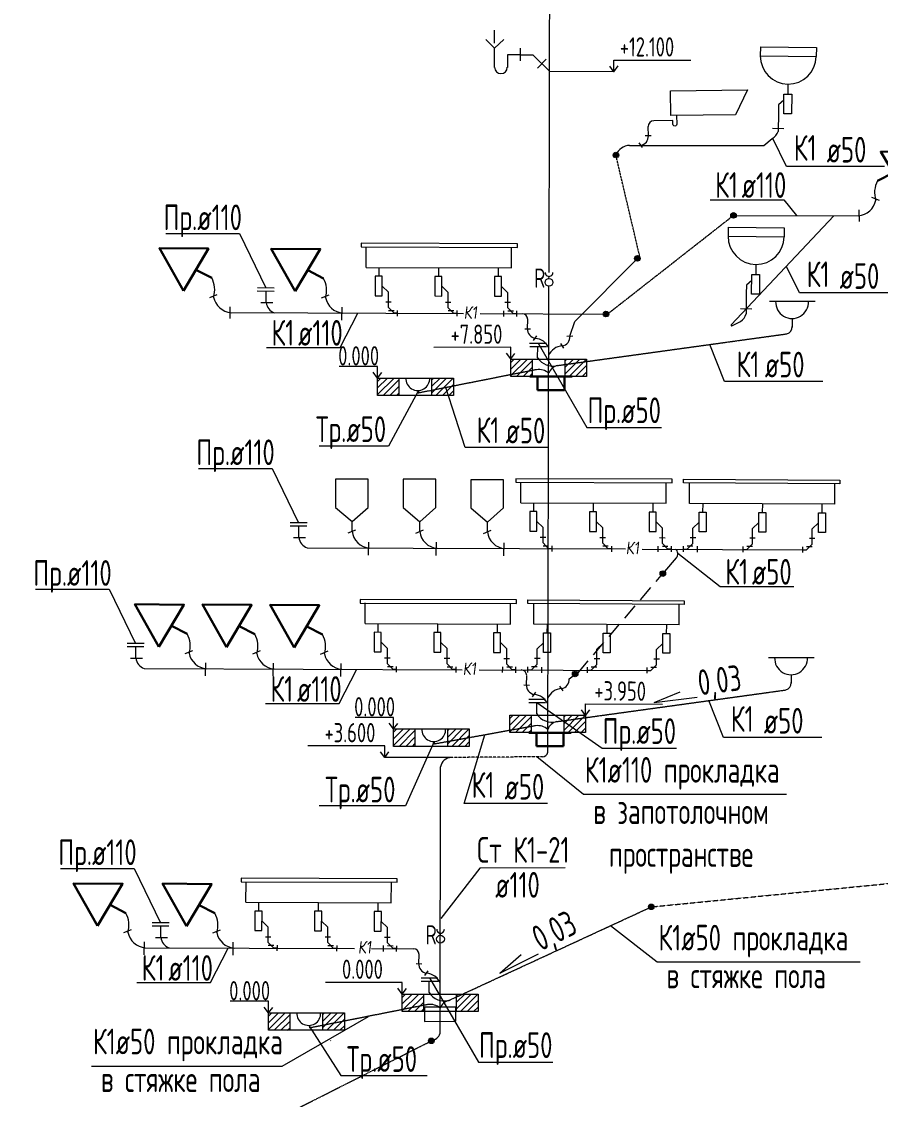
# Model space of a CAD drawing. Header units: millimetres. Extents: x -8689834 to 9419935, y -370377 to 166066.
# Drawn here: x -83510 to -76821, y -322929 to -314535 of the extents above; entities that cross this region are included whole.
import ezdxf

# ---------------------------------------------------------------- set-up
doc = ezdxf.new("R2010")
doc.units = ezdxf.units.MM
doc.header["$MEASUREMENT"] = 0
doc.linetypes.add('01_base$0$DASHED2', pattern=[0.375, 0.25, -0.125])
doc.layers.get('0').update_dxf_attribs({"color": 250, "lineweight": 9})
for name, color, linetype, lineweight in [('__Text VK', 7, 'Continuous', 30), ('_ВК-Text К1', 7, 'Continuous', 30), ('_ВК-К1', 14, 'Continuous', 40), ('_ВК-К3', 30, 'Continuous', 40), ('_ВК-переход на SML', 3, 'Continuous', 30), ('_ВК-противопожарные муфты', 1, 'Continuous', 30), ('_Санпр', 7, 'Continuous', 30), ('_Сантехника', 7, 'Continuous', 30), ('ВК_канализация', 32, 'Continuous', 30)]:
    doc.layers.add(name, color=color, linetype=linetype, lineweight=lineweight)
doc.layers.add('PDF __ВК-К1', color=7, linetype='Continuous', true_color=0xb80000)
for name, color, linetype in [('PDF __К14', 3, 'Continuous'), ('PDF __Сантехника', 7, 'Continuous'), ('PDF _TEKSTBK', 7, 'Continuous')]:
    doc.layers.add(name, color=color, linetype=linetype)
doc.styles.add('ISOCPEUR', font='isocpeur.ttf', dxfattribs={"width": 0.7})
doc.styles.add('RomanS', font='isocpeur.ttf')

# ---------------------------------------------------------------- blocks, each defined once
blk = doc.blocks.new('Протв_муфта')
at = {"layer": '_ВК-противопожарные муфты', "ltscale": 200, "transparency": 33554687}
for p, q in [((-205635, 240869), (-206106, 240869)), ((-206021, 240719), (-206021, 240869)), ((-205721, 240869), (-205721, 240719)), ((-205721, 240719), (-206021, 240719))]:
    blk.add_line(p, q, dxfattribs=at)
blk = doc.blocks.new('Унитаз')
at = {"layer": '_Сантехника', "lineweight": 30}
blk.add_line((-161311, 33424), (-161137, 33336), dxfattribs=at)
blk.add_lwpolyline([(-161446, 33191), (-161714, 33657), (-161176, 33657)], close=True, dxfattribs=at)

msp = doc.modelspace()

# ---------------------------------------------------------------- hatches: boundary and pattern name
at = {"ltscale": 500, "transparency": 33554636}
h = msp.add_hatch(color=7, dxfattribs=at)
h.dxf.hatch_style = 1
h.paths.add_polyline_path([(-78902.5, -315574.9, 1), (-78859.2, -315574.9, 1)])
h = msp.add_hatch(color=7, dxfattribs=at)
h.dxf.hatch_style = 1
h.paths.add_polyline_path([(-77986.9, -316044.8, 1), (-77943.6, -316044.8, 1)])
h = msp.add_hatch(color=7, dxfattribs=at)
h.dxf.hatch_style = 1
h.paths.add_polyline_path([(-78735.1, -316379.9, 1), (-78691.9, -316379.9, 1)])
h = msp.add_hatch(color=7, dxfattribs=at)
h.dxf.hatch_style = 1
h.paths.add_polyline_path([(-78979.8, -316813.3, 1), (-78936.5, -316813.3, 1)])
h = msp.add_hatch(color=7, dxfattribs=at)
h.dxf.hatch_style = 1
h.paths.add_polyline_path([(-78537.2, -318834, 1), (-78494, -318834, 1)])
h = msp.add_hatch(color=7, dxfattribs=at)
h.dxf.hatch_style = 1
h.paths.add_polyline_path([(-79219.7, -319615.4, 1), (-79176.5, -319615.4, 1)])
h = msp.add_hatch(color=7, dxfattribs=at)
h.dxf.hatch_style = 1
h.paths.add_polyline_path([(-78626.7, -321424.6, 1), (-78584.4, -321433.6, 1)])
h = msp.add_hatch(color=7, dxfattribs=at)
h.dxf.hatch_style = 1
h.paths.add_polyline_path([(-80338.9, -322467.9, 1), (-80296.5, -322476.9, 1)])
at = {"layer": '_ВК-К3', "lineweight": 13}
h = msp.add_hatch(dxfattribs=at)
h.set_pattern_fill('ANSI31', scale=11.388071, angle=180)
h.set_pattern_definition([(225, (-133277.32, -337531.866), (25.566948, -25.566948), [])])
h.paths.add_polyline_path([(-79698.5, -317299.5), (-79531.8, -317299.5), (-79531.8, -317163.9), (-79698.5, -317163.9)])
h.paths.add_polyline_path([(-79275.9, -317299.5), (-79108.6, -317299.5), (-79108.6, -317163.9), (-79275.9, -317163.9)])
h = msp.add_hatch(dxfattribs=at)
h.set_pattern_fill('ANSI31', scale=11.388071, angle=180)
h.set_pattern_definition([(225, (-134315.46, -337678.854), (25.566948, -25.566948), [])])
h.paths.add_polyline_path([(-80736.6, -317446.5), (-80569.9, -317446.5), (-80569.9, -317310.9), (-80736.6, -317310.9)])
h.paths.add_polyline_path([(-80314.1, -317446.5), (-80146.7, -317446.5), (-80146.7, -317310.9), (-80314.1, -317310.9)])
h = msp.add_hatch(dxfattribs=at)
h.set_pattern_fill('ANSI31', scale=11.388071, angle=180)
h.set_pattern_definition([(225, (-133285.527, -340304.992), (25.566948, -25.566948), [])])
h.paths.add_polyline_path([(-79706.7, -320072.6), (-79540, -320072.6), (-79540, -319937), (-79706.7, -319937)])
h.paths.add_polyline_path([(-79284.1, -320072.6), (-79116.8, -320072.6), (-79116.8, -319937), (-79284.1, -319937)])
h = msp.add_hatch(dxfattribs=at)
h.set_pattern_fill('ANSI31', scale=11.388071, angle=180)
h.set_pattern_definition([(225, (-134191.247, -340411.752), (25.566948, -25.566948), [])])
h.paths.add_polyline_path([(-80612.4, -320179.4), (-80445.7, -320179.4), (-80445.7, -320043.8), (-80612.4, -320043.8)])
h.paths.add_polyline_path([(-80189.8, -320179.4), (-80022.5, -320179.4), (-80022.5, -320043.8), (-80189.8, -320043.8)])
h = msp.add_hatch(dxfattribs=at)
h.set_pattern_fill('ANSI31', scale=11.388071, angle=180)
h.set_pattern_definition([(225, (-134123.4, -342475.792), (25.566948, -25.566948), [])])
h.paths.add_polyline_path([(-80544.6, -322243.4), (-80377.9, -322243.4), (-80377.9, -322107.8), (-80544.6, -322107.8)])
h.paths.add_polyline_path([(-80122, -322243.4), (-79954.7, -322243.4), (-79954.7, -322107.8), (-80122, -322107.8)])
h = msp.add_hatch(dxfattribs=at)
h.set_pattern_fill('ANSI31', scale=11.388071, angle=180)
h.set_pattern_definition([(225, (-135164.44, -342622.795), (25.566948, -25.566948), [])])
h.paths.add_polyline_path([(-81585.6, -322390.4), (-81418.9, -322390.4), (-81418.9, -322254.9), (-81585.6, -322254.9)])
h.paths.add_polyline_path([(-81163, -322390.4), (-80995.7, -322390.4), (-80995.7, -322254.9), (-81163, -322254.9)])

# ---------------------------------------------------------------- linework, layer by layer
at = {"color": 244, "ltscale": 500, "true_color": 0x991b1e}
for points in [[(-79401.7, -316489.6), (-79394.9, -313860.9)], [(-79411.9, -320225.3), (-79402.2, -316596.3)], [(-79552.9, -317038.4), (-79421.9, -317038.9)], [(-79552.2, -317064.4), (-79421.2, -317064.9)], [(-79490.3, -317153.3), (-79490, -317064.6)], [(-79559.6, -319811.2), (-79428.7, -319811.8)], [(-79558.9, -319837.2), (-79427.9, -319837.8)], [(-79497.1, -319926.2), (-79496.7, -319837.5)], [(-80250.1, -322413.6), (-80247, -320337.5)], [(-80397.8, -321982), (-80266.8, -321982.6)], [(-80397.1, -322008), (-80266.1, -322008.6)], [(-80335.3, -322097), (-80334.9, -322008.3)]]:
    msp.add_lwpolyline(points, dxfattribs=at)
at = {"color": 7, "ltscale": 500}
for points in [[(-78896.8, -314925.6), (-78928.8, -314882.9)], [(-78896.8, -314925.6), (-78896.8, -314835.1), (-78297.8, -314835.3)], [(-78896.8, -314925.6), (-78862, -314880.5)], [(-79698.9, -317162.5), (-79698.9, -317072), (-80297.8, -317072.1)], [(-79698.9, -317162.5), (-79733.7, -317117.4)], [(-79698.9, -317162.5), (-79666.9, -317119.8)], [(-79116.8, -319938.4), (-79116.4, -319847.9), (-78517.4, -319850.7)], [(-79118.1, -319938.4), (-79149.7, -319895.4)], [(-79118.1, -319938.4), (-79082.9, -319893.7)], [(-80680.6, -320265.7), (-80680.6, -320175.2), (-81279.5, -320175.3)], [(-80680.6, -320265.7), (-80715.3, -320220.6)], [(-80680.6, -320265.7), (-80648.5, -320223)], [(-80544.6, -322107.8), (-80544.6, -322017.4), (-81143.5, -322017.5)], [(-80544.6, -322107.8), (-80579.3, -322062.8)], [(-80544.6, -322107.8), (-80512.5, -322065.2)]]:
    msp.add_lwpolyline(points, dxfattribs=at)
at = {"color": 18, "ltscale": 100, "true_color": 0x000000}
for points in [[(-78896.8, -314925.6), (-79396.2, -314925.5)], [(-79487.4, -317038.6), (-79106.8, -317695.7), (-78526.4, -317695.7)], [(-79496.7, -319837.5), (-78988.7, -320193.9), (-78408.4, -320193.9)], [(-80162.8, -320265.7), (-80680.6, -320265.7)], [(-80332.3, -321982.3), (-79951.7, -322639.4), (-79371.4, -322639.4)]]:
    msp.add_lwpolyline(points, dxfattribs=at)
at = {"color": 244, "ltscale": 500, "true_color": 0x991b1e, "elevation": 0}
for points in [[(-78774.1, -315499.5), (-77728.7, -315499.5)], [(-77183.6, -316047.7), (-77983.4, -316896.9)], [(-79200.3, -316870), (-78713.5, -316379.9)], [(-81542.4, -316636.1), (-81673.4, -316634.6)], [(-81541.3, -316610.1), (-81672.3, -316608.6)], [(-81605.6, -316724.1), (-81604.6, -316635.4)], [(-81553.4, -316725.8), (-81645.6, -316725.1)], [(-81286.1, -318439.5), (-81417.1, -318438)], [(-81287.2, -318465.5), (-81418.2, -318464)], [(-81350.4, -318553.5), (-81349.4, -318464.8)], [(-81298.2, -318555.2), (-81390.4, -318554.5)], [(-78411.2, -318711.8), (-78501.5, -318817.5)], [(-82556.8, -319405.4), (-82687.7, -319403.9)], [(-82555.6, -319379.4), (-82686.6, -319377.9)], [(-82620, -319493.4), (-82618.9, -319404.7)], [(-82567.8, -319495.1), (-82659.9, -319494.4)], [(-82362.3, -321580.1), (-82493.3, -321578.6)], [(-82361.2, -321554.1), (-82492.2, -321552.6)], [(-82425.5, -321668.1), (-82424.5, -321579.4)], [(-82373.3, -321669.8), (-82465.5, -321669.1)]]:
    msp.add_lwpolyline(points, dxfattribs=at)
at = {"color": 7, "ltscale": 500, "elevation": 0}
for points in [[(-76788.2, -315664.5), (-77552.3, -315664.5), (-77658.4, -315446.1)], [(-78147.8, -315922.3), (-77574, -315922.3), (-77475.4, -316046.6)], [(-82386.3, -316185.4), (-81812.5, -316185.4), (-81606.8, -316609.3)], [(-76687.7, -316648.3), (-77451.8, -316648.3), (-77551.2, -316443.6)], [(-81602.7, -317073.4), (-81028.9, -317073.4), (-80890.3, -316805.9)], [(-77270.1, -317337.9), (-78034.3, -317337.9), (-78150, -317049.8)], [(-80736.6, -317310.9), (-80736.6, -317220.4), (-81036.1, -317220.5)], [(-80736.6, -317310.9), (-80771.4, -317265.8)], [(-80736.6, -317310.9), (-80704.6, -317268.3)], [(-79405, -317851.5), (-80053.5, -317851.8), (-80204.4, -317385.9)], [(-82131.1, -318014.8), (-81557.3, -318014.8), (-81351.6, -318438.8)], [(-83400.6, -318954.7), (-82826.9, -318954.7), (-82621.1, -319378.7)], [(-81610.6, -319846.6), (-81036.8, -319846.6), (-80898.2, -319579.1)], [(-77278.1, -320111), (-78042.2, -320111), (-78157.9, -319823)], [(-80612.4, -320043.8), (-80612.4, -319953.3), (-80911.9, -319953.4)], [(-80612.4, -320043.8), (-80647.2, -319998.7)], [(-80612.4, -320043.8), (-80580.4, -320001.2)], [(-79412.9, -320624.6), (-80061.4, -320624.9), (-79901.4, -320090.6)], [(-83206.2, -321129.4), (-82632.4, -321129.4), (-82426.7, -321553.4)], [(-82613, -322018.9), (-82039.2, -322018.9), (-81900.6, -321751.4)], [(-81585.6, -322254.9), (-81585.6, -322164.4), (-81885.1, -322164.4)], [(-81585.6, -322254.9), (-81620.4, -322209.8)], [(-81585.6, -322254.9), (-81553.6, -322212.2)]]:
    msp.add_lwpolyline(points, dxfattribs=at)
at = {"color": 18, "linetype": '01_base$0$DASHED2', "true_color": 0x000000, "elevation": 0}
for points in [[(-78693, -316373), (-78880.9, -315574.9)], [(-78937.7, -316806.3), (-77965.3, -316044.8)], [(-78584, -321427), (-74746.6, -321049.1)]]:
    msp.add_lwpolyline(points, dxfattribs=at)
at = {"color": 244, "linetype": '01_base$0$DASHED2', "ltscale": 0.6, "true_color": 0x991b1e}
for points in [[(-79335, -317213.5), (-77550.2, -316967), (-77550.2, -316967), (-77550.2, -316967)], [(-79343, -319986.6), (-77558.1, -319740.1), (-77558.1, -319740.1), (-77558.1, -319740.1)]]:
    msp.add_lwpolyline(points, dxfattribs=at)
at = {"color": 244, "linetype": '01_base$0$DASHED2', "ltscale": 0.6, "true_color": 0x991b1e, "elevation": 0}
for points in [[(-79499.9, -317246.2), (-80422.1, -317429.1), (-80422.1, -317429.1), (-80422.1, -317429.1)], [(-79507.8, -320019.3), (-80295, -320161.9), (-80295, -320161.9), (-80295, -320161.9)], [(-80181.2, -322157.4), (-78605.6, -321429.1), (-78605.6, -321429.1), (-78605.6, -321429.1)], [(-80346, -322190.1), (-81268.2, -322373), (-81268.2, -322373), (-81268.2, -322373)]]:
    msp.add_lwpolyline(points, dxfattribs=at)
at = {"color": 18, "ltscale": 100, "true_color": 0x000000, "elevation": 0}
for points in [[(-80419.2, -317407.9), (-80651.1, -317840.6), (-81190.7, -317841.9)], [(-80295, -320140.8), (-80518.6, -320642.8), (-81192, -320642.8)], [(-81272.8, -322352), (-81023.8, -322741.2), (-80350.5, -322741.2)]]:
    msp.add_lwpolyline(points, dxfattribs=at)
at = {"color": 18, "ltscale": 500, "true_color": 0x000000, "elevation": 0}
for points in [[(-78398.3, -318676.1), (-78067.9, -318934), (-77494.1, -318934)], [(-77553.1, -320553.5), (-79133.9, -320554.5), (-79495.9, -320260.8)], [(-76979.7, -321860), (-78560.5, -321861), (-78922.4, -321575.6)], [(-82964.7, -322669.5), (-81480.7, -322669.5), (-80807.1, -322281.6)]]:
    msp.add_lwpolyline(points, dxfattribs=at)
at = {"color": 18, "linetype": '01_base$0$DASHED2', "ltscale": 500, "true_color": 0x000000, "elevation": 0}
msp.add_lwpolyline([(-79177.6, -319608.4), (-78515.6, -318834)], dxfattribs=at)
at = {"color": 244, "linetype": '01_base$0$DASHED2', "true_color": 0x991b1e}
msp.add_lwpolyline([(-79451.8, -320260.4), (-80162.8, -320265.7)], dxfattribs=at)
at = {"color": 18, "ltscale": 500, "true_color": 0x000000}
msp.add_lwpolyline([(-79275, -321125.7), (-79940.7, -321127.5), (-80245.3, -321520.5)], dxfattribs=at)
at = {"color": 18, "linetype": '01_base$0$DASHED2', "true_color": 0x000000}
msp.add_lwpolyline([(-83962.2, -324310.7), (-80317.7, -322472.4)], dxfattribs=at)
at = {"color": 7, "ltscale": 500}
for centre in [(-78880.9, -315574.9, 0), (-77965.3, -316044.8, 0), (-78713.5, -316379.9, 0), (-78958.2, -316813.3, 0), (-78515.6, -318834, 0), (-79198.1, -319615.4, 0), (-78605.6, -321429.1, 0), (-80317.7, -322472.4)]:
    msp.add_circle(centre, 21.6, dxfattribs=at)
at = {"color": 244, "ltscale": 500, "true_color": 0x991b1e}
for centre, radius, start, end in [((-78767.4, -315622.3, 0), 123, 93.14444, 157.31688), ((-77979.8, -316899.5, 0), 4.47, 143.8945, 281.98489), ((-79516.2, -317125.2), 123, 22.46651, 86.63895), ((-79291.7, -317183.8), 123, 93.14444, 157.31688), ((-79371.6, -317077.2), 141, 212.65717, 284.53041), ((-79481.7, -317365.3, 0), 120.5, 49.20956, 98.68818), ((-79316.1, -317303.1), 91.6, 101.97428, 161.54253), ((-78441.9, -318680.5, 0), 43.9, 314.51746, 56.89852), ((-79524.2, -319898.3), 123, 22.46651, 86.63895), ((-79297.3, -319851.8), 123, 93.14444, 157.31688), ((-79378.4, -319850.1), 141, 212.65717, 284.53041), ((-79489.6, -320138.5, 0), 120.5, 49.20956, 98.68818), ((-79324, -320076.2), 91.6, 101.97428, 161.54253), ((-80159.7, -320354.5), 88.9, 91.98137, 168.95165), ((-79453.6, -320218.1), 42.4, 268.44585, 350.28942), ((-80362.7, -322069.1), 123, 22.46651, 86.63895), ((-80216.5, -322020.9), 141, 212.65717, 284.53041), ((-80327.8, -322309.3, 0), 120.5, 49.20956, 98.68818), ((-80162.2, -322247), 91.6, 101.97428, 161.54253), ((-80162.2, -322247), 91.6, 101.97428, 161.54253), ((-80333.6, -322385.9), 88, 280.41881, 341.63347)]:
    msp.add_arc(centre, radius, start, end, dxfattribs=at)
at = {"color": 18, "ltscale": 500, "true_color": 0x000000}
for centre in [(-77563.3, -316913.2), (-77571.2, -319686.3)]:
    msp.add_arc(centre, 55.4, 283.63063, 3.63347, dxfattribs=at)
at = {"layer": '_ВК-Text К1', "color": 7, "lineweight": 13, "ltscale": 100}
for p, q in [((-78583.2, -319838.9, 0), (-78379.2, -319754.4, 0)), ((-78583.2, -319838.9, 0), (-78248.5, -319795.7, 0)), ((-79784.4, -321946.4, 0), (-79482.5, -321795.4, 0)), ((-79784.4, -321946.4, 0), (-79619.5, -321799.4, 0))]:
    msp.add_line(p, q, dxfattribs=at)
at = {"layer": '_ВК-К1', "lineweight": 13}
for p, q in [((-77615.1, -315247.6, 0), (-77616.9, -315391.8, 0)), ((-78628.2, -315424.1, 0), (-78629.1, -315353.1, 0)), ((-77728.7, -315499.5, 0), (-77663.3, -315445.2, 0)), ((-77865.4, -316652, 0), (-77867.3, -316810.6, 0)), ((-79568.7, -316926.6, 0), (-79567.5, -316855.6, 0)), ((-77978.9, -316903.9, 0), (-77910.6, -316870.2, 0)), ((-79576.7, -319699.7, 0), (-79575.4, -319628.8, 0)), ((-79244, -319653.4, 0), (-79214.8, -319629.2, 0)), ((-80415.2, -321870.5, 0), (-80413.9, -321799.6, 0))]:
    msp.add_line(p, q, dxfattribs=at)
at = {"layer": '_ВК-К1', "color": 244, "lineweight": 13, "true_color": 0x991b1e}
msp.add_line((-79238.4, -316985.4, 0), (-79200.3, -316870, 0), dxfattribs=at)
at = {"layer": '_ВК-К1', "lineweight": 13, "transparency": 33554687, "elevation": 0, "flags": 128}
for points in [[(-77661, -315365.7), (-77572.1, -315366.8)], [(-76827.5, -315929.1), (-76886.5, -315905.2)], [(-76984.9, -316093.2), (-76986.2, -316002.2)], [(-77965.3, -316044.8), (-76985.6, -316048.5)], [(-82043.8, -316683.6), (-81984.9, -316659.4)], [(-81172.9, -316687.6), (-81114, -316663.4)], [(-81885.6, -316847), (-81884.7, -316756)], [(-81014.7, -316851), (-81013.8, -316760)], [(-80673.9, -316717.6), (-80630.3, -316717.7)], [(-80652.3, -316762.2), (-80652.1, -316717.7)], [(-80580.9, -316807.1), (-80608.9, -316807), (-80652.3, -316762.2)], [(-80209.2, -316719.3), (-80165.7, -316719.5)], [(-80187.6, -316764), (-80187.5, -316719.4)], [(-79745.6, -316721.1), (-79701, -316721.2)], [(-79723, -316765.8), (-79722.8, -316721.2)], [(-81885.2, -316801.5), (-80069, -316809.1)], [(-81014.8, -316861.6), (-81014.3, -316816.1)], [(-80652.4, -316784), (-80608.8, -316784.2)], [(-80581, -316828.9), (-80580.8, -316784.3)], [(-80187.7, -316785.8), (-80144.1, -316785.9)], [(-80116.2, -316808.9), (-80144.2, -316808.8), (-80187.6, -316764)], [(-80116.3, -316830.7), (-80116.1, -316786.1)], [(-79937.9, -316809.5), (-78958.2, -316813.3)], [(-79757.3, -316787.4), (-79757.5, -316832)], [(-79723.1, -316787.5), (-79679.5, -316787.7)], [(-79651.6, -316810.6), (-79679.6, -316810.5), (-79723, -316765.8)], [(-79651.7, -316832.4), (-79651.5, -316787.8)], [(-77911.2, -316770.1), (-77822.3, -316771.2)], [(-80965.2, -318516.1), (-80906.3, -318491.9)], [(-80438.3, -318518.1), (-80379.3, -318493.9)], [(-79911.3, -318520.8), (-79852.3, -318496.6)], [(-80807, -318679.5), (-80806.2, -318588.5)], [(-80280.1, -318681.5), (-80279.2, -318590.5)], [(-79753.1, -318684.2), (-79752.2, -318593.2)], [(-79469.8, -318550.6), (-79426.3, -318550.7)], [(-79448.2, -318595.3), (-79448.1, -318550.7)], [(-79376.8, -318640.1), (-79404.8, -318640), (-79448.2, -318595.3)], [(-79005.2, -318552.3), (-78961.6, -318552.5)], [(-78983.6, -318597), (-78983.4, -318552.4)], [(-78912.2, -318641.9), (-78940.2, -318641.8), (-78983.6, -318597)], [(-78541.6, -318554.1), (-78497, -318554.2)], [(-78518.9, -318598.8), (-78518.8, -318554.2)], [(-78447.5, -318643.6), (-78475.5, -318643.5), (-78518.9, -318598.8)], [(-78353.8, -318643.5), (-78325.8, -318643.7), (-78282, -318599.3)], [(-78258.9, -318554.8), (-78303.5, -318554.6)], [(-78282, -318599.3), (-78281.7, -318554.7)], [(-77889.1, -318645.9), (-77861.1, -318646.1), (-77817.3, -318601.7)], [(-77795.3, -318557.2), (-77838.9, -318557)], [(-77817.3, -318601.7), (-77817.1, -318557.1)], [(-77424.5, -318648.3), (-77396.5, -318648.5), (-77352.7, -318604.1)], [(-77330.7, -318559.6), (-77374.2, -318559.4)], [(-77352.7, -318604.1), (-77352.5, -318559.5)], [(-81285.8, -318632.9), (-78807.4, -318642.3)], [(-80807.1, -318690.1), (-80806.7, -318644.6)], [(-80280.1, -318692.1), (-80279.7, -318646.6)], [(-79753.2, -318694.8), (-79752.7, -318649.3)], [(-79448.3, -318617), (-79404.7, -318617.2)], [(-79376.9, -318661.9), (-79376.7, -318617.3)], [(-78983.7, -318618.8), (-78940.1, -318619)], [(-78912.3, -318663.7), (-78912.1, -318619.1)], [(-78676.3, -318642.8), (-77424.5, -318648.3)], [(-78553.2, -318620.4), (-78553.4, -318665)], [(-78519, -318620.5), (-78475.5, -318620.7)], [(-78447.6, -318665.4), (-78447.4, -318620.8)], [(-78353.9, -318665.3), (-78353.6, -318620.7)], [(-78282.1, -318621.1), (-78325.6, -318620.9)], [(-78247.9, -318621.3), (-78248.1, -318665.9)], [(-77889.2, -318667.7), (-77889, -318623.1)], [(-77817.4, -318623.5), (-77861, -318623.3)], [(-77424.6, -318670.1), (-77424.4, -318625.5)], [(-77352.8, -318625.9), (-77396.4, -318625.7)], [(-82234.8, -319456), (-82175.9, -319431.8)], [(-81707.8, -319458), (-81648.9, -319433.8)], [(-81180.8, -319460.7), (-81121.9, -319436.5)], [(-82076.6, -319619.4), (-82075.7, -319528.4)], [(-81022.6, -319624.1), (-81021.7, -319533.1)], [(-80681.8, -319490.7), (-80638.2, -319490.9)], [(-80660.2, -319535.4), (-80660, -319490.8)], [(-80217.2, -319492.5), (-80173.6, -319492.6)], [(-80195.6, -319537.1), (-80195.4, -319492.5)], [(-79753.6, -319494.2), (-79709, -319494.4)], [(-79730.9, -319538.9), (-79730.7, -319494.3)], [(-79470.9, -319495), (-79515.5, -319494.7)], [(-79493.9, -319539.4), (-79493.7, -319494.8)], [(-79007.3, -319497.3), (-79050.9, -319497.1)], [(-79029.3, -319541.8), (-79029.1, -319497.2)], [(-78542.6, -319499.7), (-78586.2, -319499.5)], [(-78564.7, -319544.2), (-78564.4, -319499.6)], [(-82555.3, -319572.8), (-80076.9, -319582.2)], [(-82076.7, -319630), (-82076.2, -319584.5)], [(-81022.7, -319634.7), (-81022.3, -319589.2)], [(-80660.3, -319557.2), (-80616.7, -319557.3)], [(-80588.8, -319580.2), (-80616.8, -319580.1), (-80660.2, -319535.4)], [(-80588.9, -319602), (-80588.7, -319557.4)], [(-80124.2, -319582), (-80152.2, -319581.9), (-80195.6, -319537.1)], [(-80195.6, -319558.9), (-80152.1, -319559.1)], [(-80124.2, -319603.8), (-80124.1, -319559.2)], [(-79945.8, -319582.7), (-78636.4, -319587.6)], [(-79765.2, -319560.5), (-79765.4, -319605.1)], [(-79731, -319560.7), (-79687.4, -319560.8)], [(-79659.5, -319583.8), (-79687.5, -319583.6), (-79730.9, -319538.9)], [(-79659.6, -319605.5), (-79659.4, -319560.9)], [(-79565.9, -319605.4), (-79565.6, -319560.8)], [(-79565.7, -319583.7), (-79537.7, -319583.8), (-79493.9, -319539.4)], [(-79494.1, -319561.2), (-79537.6, -319561)], [(-79459.8, -319561.4), (-79460.1, -319606)], [(-79101.2, -319607.8), (-79101, -319563.2)], [(-79101.1, -319586.1), (-79073.1, -319586.2), (-79029.3, -319541.8)], [(-79029.4, -319563.6), (-79073, -319563.4)], [(-78636.6, -319610.2), (-78636.3, -319565.6)], [(-78636.5, -319588.5), (-78608.4, -319588.6), (-78564.7, -319544.2)], [(-78564.8, -319566), (-78608.3, -319565.8)], [(-82712.2, -321629.5), (-82653.2, -321605.3)], [(-82019.3, -321631.5), (-81960.4, -321607.3)], [(-81861.1, -321794.9), (-81860.3, -321703.9)], [(-81610.6, -321661.2), (-81567.1, -321661.3)], [(-81589, -321705.8), (-81588.9, -321661.2)], [(-81517.6, -321750.7), (-81545.6, -321750.6), (-81589, -321705.8)], [(-81146, -321662.9), (-81102.4, -321663.1)], [(-81124.4, -321707.6), (-81124.2, -321663)], [(-81053, -321752.5), (-81081, -321752.4), (-81124.4, -321707.6)], [(-80682.4, -321664.7), (-80637.8, -321664.8)], [(-80659.7, -321709.3), (-80659.6, -321664.7)], [(-80588.3, -321754.2), (-80616.3, -321754.1), (-80659.7, -321709.3)], [(-82558, -321746.8), (-80915.4, -321753)], [(-81861.2, -321805.5), (-81860.8, -321760)], [(-81589.1, -321727.6), (-81545.5, -321727.8)], [(-81517.7, -321772.5), (-81517.5, -321727.9)], [(-81124.5, -321729.4), (-81080.9, -321729.5)], [(-81053.1, -321774.2), (-81052.9, -321729.6)], [(-80784.3, -321753.5), (-80457.3, -321754.7)], [(-80694, -321731), (-80694.2, -321775.6)], [(-80659.8, -321731.1), (-80616.2, -321731.3)], [(-80588.4, -321776), (-80588.2, -321731.4)]]:
    msp.add_lwpolyline(points, dxfattribs=at)
at = {"layer": '_ВК-К1', "lineweight": 13, "elevation": 0, "flags": 128}
for points in [[(-78674.9, -315517), (-78700.6, -315480.5)], [(-78607.3, -315424.9), (-78651.8, -315426.4)], [(-79589.6, -316927.3), (-79545.1, -316929)], [(-79522.3, -317019.7), (-79496.5, -316983.3)], [(-79217.5, -316986.2), (-79262.1, -316987.7)], [(-79285.2, -317078.3), (-79310.8, -317041.8)], [(-79597.6, -319700.5), (-79553, -319702.1)], [(-79530.2, -319792.8), (-79504.5, -319756.4)], [(-79290.8, -319746.3), (-79316.4, -319709.8)], [(-80436.1, -321871.3), (-80391.5, -321872.9)], [(-80368.8, -321963.6), (-80343, -321927.2)]]:
    msp.add_lwpolyline(points, dxfattribs=at)
at = {"layer": '_ВК-К1', "lineweight": 13, "transparency": 33554687, "flags": 128}
for points in [[(-81549.6, -319621.4), (-81548.7, -319530.4)], [(-81549.7, -319632), (-81549.2, -319586.5)], [(-82554, -321792.9), (-82553.1, -321701.9)], [(-82554, -321803.6), (-82553.6, -321758)]]:
    msp.add_lwpolyline(points, dxfattribs=at)
at = {"layer": '_ВК-К1', "lineweight": 13}
for centre, start, end in [((-78585, -315352.5, 0), 90.78171, 180.78171), ((-79611.6, -316854.9, 0), 359.00168, 89.00168), ((-79619.5, -319628, 0), 359.00168, 89.00168), ((-80458, -321798.8, 0), 359.00168, 89.00168)]:
    msp.add_arc(centre, 44.1, start, end, dxfattribs=at)
at = {"layer": '_ВК-К1', "lineweight": 13, "ltscale": 100}
for centre, radius, start, end in [((-77732.6, -315338.1, 0), 127.5, 302.90836, 335.11571), ((-78700.2, -315428.5, 0), 72.2, 279.59816, 3.52252), ((-76675.7, -315868.4, 0), 191, 151.21508, 197.63963), ((-77006.1, -315898.1, 0), 151, 275.21563, 349.22792), ((-82195.8, -316623.6, 0), 191, 342.61593, 29.04049), ((-81324.9, -316627.6, 0), 191, 342.61593, 29.04049), ((-81865.3, -316651.8, 0), 151, 191.02764, 265.03994), ((-81505.7, -316708.7, 0), 101.1, 188.74063, 249.58424), ((-80994.4, -316655.8, 0), 151, 191.02764, 265.03994), ((-77961.6, -316787.6, 0), 97.1, 301.69215, 346.28884), ((-79496.7, -316931.3, 0), 72.2, 176.26086, 260.18523), ((-79310.4, -316989.8, 0), 72.2, 279.59816, 3.52252), ((-80787.4, -318485.8, 0), 149.5, 186.99263, 265.24123), ((-80260.4, -318487.8, 0), 149.5, 186.99263, 265.24123), ((-79733.5, -318490.5, 0), 149.5, 186.99263, 265.24123), ((-81250.5, -318538.2, 0), 101.1, 188.74063, 249.58424), ((-82386.8, -319396, 0), 191, 342.61593, 29.04049), ((-81859.8, -319398, 0), 191, 342.61593, 29.04049), ((-81332.8, -319400.7, 0), 191, 342.61593, 29.04049), ((-82520.1, -319478.1, 0), 101.1, 188.74063, 249.58424), ((-82056.3, -319424.2, 0), 151, 191.02764, 265.03994), ((-81529.3, -319426.2), 151, 191.02764, 265.03994), ((-81002.4, -319428.9, 0), 151, 191.02764, 265.03994), ((-79504.7, -319704.4, 0), 72.2, 176.26086, 260.18523), ((-79316, -319657.9, 0), 72.2, 279.59816, 3.52252), ((-82864.2, -321569.6, 0), 191, 342.61593, 29.04049), ((-82171.4, -321571.5, 0), 191, 342.61593, 29.04049), ((-82533.7, -321597.7), 151, 191.02764, 265.03994), ((-81840.9, -321599.7, 0), 151, 191.02764, 265.03994), ((-82325.6, -321652.8, 0), 101.1, 188.74063, 249.58424), ((-80343.2, -321875.2, 0), 72.2, 176.26086, 260.18523)]:
    msp.add_arc(centre, radius, start, end, dxfattribs=at)
at = {"layer": '_ВК-К3', "color": 7, "lineweight": 13}
for p, q in [((-79531.2, -317299.5), (-79531.2, -317163.9)), ((-79276.3, -317299), (-79275.9, -317163.4)), ((-80568.9, -317446, 0), (-80569.3, -317310.4, 0)), ((-80314.2, -317446.5, 0), (-80314.2, -317310.9, 0)), ((-79539.4, -320072.6), (-79539.4, -319937)), ((-79284.5, -320072.1), (-79284.1, -319936.6)), ((-80444.7, -320178.9, 0), (-80445.1, -320043.3, 0)), ((-80189.9, -320179.4, 0), (-80189.9, -320043.8, 0)), ((-80377.2, -322243.4), (-80377.2, -322107.8)), ((-80122.4, -322242.9), (-80122, -322107.4)), ((-81417.9, -322389.9, 0), (-81418.3, -322254.4, 0)), ((-81163.1, -322390.4, 0), (-81163.1, -322254.9, 0))]:
    msp.add_line(p, q, dxfattribs=at)
for points in [[(-79108.6, -317299.5), (-79698.5, -317299.5), (-79698.5, -317163.9), (-79108.6, -317163.9)], [(-79116.8, -320072.6), (-79706.7, -320072.6), (-79706.7, -319937), (-79116.8, -319937)], [(-79954.7, -322243.4), (-80544.6, -322243.4), (-80544.6, -322107.8), (-79954.7, -322107.8)]]:
    msp.add_lwpolyline(points, close=True, dxfattribs=at)
at = {"layer": '_ВК-К3', "color": 7, "lineweight": 13, "elevation": 0}
for points in [[(-80146.7, -317446.5), (-80736.6, -317446.5), (-80736.6, -317310.9), (-80146.7, -317310.9)], [(-80022.5, -320179.4), (-80612.4, -320179.4), (-80612.4, -320043.8), (-80022.5, -320043.8)], [(-80995.7, -322390.4), (-81585.6, -322390.4), (-81585.6, -322254.9), (-80995.7, -322254.9)]]:
    msp.add_lwpolyline(points, close=True, dxfattribs=at)
at = {"layer": '_ВК-переход на SML', "lineweight": 13}
msp.add_lwpolyline([(-80127.6, -322209.1), (-80371.2, -322210.2), (-80370.7, -322321.5), (-80127.1, -322320.4)], close=True, dxfattribs=at)
at = {"layer": '_Санпр', "lineweight": 13}
for p, q in [((-77755.7, -314730.9, 0), (-77756.6, -314801.5, 0)), ((-77755.7, -314730.9, 0), (-77319.5, -314736.1, 0)), ((-77319.5, -314736.1, 0), (-77320.3, -314806.7, 0)), ((-77756.6, -314801.5, 0), (-77320.3, -314806.7, 0)), ((-77541.1, -315022.2, 0), (-77542, -315101.3, 0)), ((-77573.1, -315148.5, 0), (-77614.4, -315184.9, 0)), ((-77614.4, -315184.9, 0), (-77615.1, -315247.6, 0)), ((-78005.9, -316135.3, 0), (-78006.8, -316205.9, 0)), ((-78005.9, -316135.3, 0), (-77569.7, -316140.6, 0)), ((-77569.7, -316140.6, 0), (-77570.5, -316211.1, 0)), ((-78006.8, -316205.9, 0), (-77570.5, -316211.1, 0)), ((-77791.3, -316426.6, 0), (-77792.2, -316505.7, 0)), ((-77864.6, -316589.3, 0), (-77865.4, -316652, 0)), ((-77823.3, -316552.9, 0), (-77864.6, -316589.3, 0))]:
    msp.add_line(p, q, dxfattribs=at)
at = {"layer": '_Санпр', "lineweight": 13, "elevation": 0}
for points in [[(-77572.5, -315100.9), (-77511.5, -315101.6), (-77513.3, -315254.2), (-77574.3, -315253.5)], [(-77822.7, -316505.3), (-77761.7, -316506), (-77763.6, -316658.6), (-77824.6, -316657.9)]]:
    msp.add_lwpolyline(points, close=True, dxfattribs=at)
at = {"layer": '_Санпр', "lineweight": 13}
for centre in [(-77538.5, -314804.1, 0), (-77788.7, -316208.5, 0)]:
    msp.add_arc(centre, 218.1, 179.31326, 359.31326, dxfattribs=at)
at = {"layer": '_Сантехника', "lineweight": 13, "elevation": 0}
msp.add_lwpolyline([(-78454.6, -315076), (-77855.2, -315067.8), (-77949.3, -315261), (-78452, -315267.9)], close=True, dxfattribs=at)
msp.add_lwpolyline([(-78408.4, -315267.3), (-78407.5, -315334.3, -1), (-78438.4, -315334.8), (-78438.8, -315306.4), (-78585.6, -315308.4)], format="xyb", dxfattribs=at)
for points in [[(-79646.9, -316266.1), (-80863.6, -316262.1), (-80863.7, -316290.1), (-79647, -316294.1), (-79646.9, -316266.1)], [(-79693.3, -316453.7), (-79692.7, -316294)], [(-80825.1, -316449.4), (-79693.3, -316453.7)], [(-80726.3, -316449.8), (-80726.5, -316518.2)], [(-80261.6, -316451.5), (-80261.9, -316520)], [(-79797, -316453.3), (-79797.2, -316521.7)], [(-80700.1, -316518.3), (-80755.1, -316518.1), (-80755.6, -316670.6), (-80700.7, -316670.8), (-80700.1, -316518.3)], [(-80651.8, -316643), (-80700.4, -316595.1)], [(-80235.4, -316520.1), (-80290.4, -316519.9), (-80291, -316672.3), (-80236, -316672.6), (-80235.4, -316520.1)], [(-79770.8, -316521.8), (-79825.8, -316521.6), (-79826.3, -316674.1), (-79771.4, -316674.3), (-79770.8, -316521.8)], [(-80652.1, -316717.7), (-80651.8, -316643)], [(-80187.2, -316644.7), (-80235.7, -316596.8)], [(-80187.5, -316719.4), (-80187.2, -316644.7)], [(-79722.5, -316646.5), (-79771.1, -316598.6)], [(-79722.8, -316721.2), (-79722.5, -316646.5)], [(-78442.9, -318099.1), (-79659.6, -318095.1), (-79659.7, -318123.1), (-78443, -318127.1), (-78442.9, -318099.1)], [(-78353.5, -318099), (-77136.8, -318105.9), (-77137, -318133.9), (-78353.7, -318127), (-78353.5, -318099)], [(-79621, -318282.4), (-79620.4, -318122.7)], [(-78489.2, -318286.7), (-78488.6, -318127)], [(-78308.9, -318287), (-78308.1, -318127.3)], [(-77177.1, -318292.8), (-77176.2, -318133.1)], [(-79621, -318282.4), (-78489.2, -318286.7)], [(-79496, -318351.3), (-79551, -318351.1), (-79551.6, -318503.6), (-79496.6, -318503.8), (-79496, -318351.3)], [(-79522.2, -318282.8), (-79522.5, -318351.2)], [(-79031.4, -318353.1), (-79086.4, -318352.9), (-79086.9, -318505.3), (-79032, -318505.6), (-79031.4, -318353.1)], [(-79057.6, -318284.5), (-79057.8, -318353)], [(-78566.8, -318354.8), (-78621.7, -318354.6), (-78622.3, -318507.1), (-78567.3, -318507.3), (-78566.8, -318354.8)], [(-78592.9, -318286.3), (-78593.2, -318354.7)], [(-77177.1, -318292.8), (-78308.9, -318287)], [(-78232, -318355.8), (-78177, -318356.1), (-78177.8, -318508.6), (-78232.8, -318508.3), (-78232, -318355.8)], [(-78205.2, -318287.5), (-78205.5, -318356)], [(-77767.3, -318358.2), (-77712.4, -318358.5), (-77713.1, -318511), (-77768.1, -318510.7), (-77767.3, -318358.2)], [(-77740.5, -318289.9), (-77740.9, -318358.4)], [(-77275.9, -318292.3), (-77276.2, -318360.8)], [(-79447.8, -318476), (-79496.3, -318428.1)], [(-78983.1, -318477.7), (-79031.7, -318429.8)], [(-78518.5, -318479.5), (-78567, -318431.6)], [(-78281.4, -318480), (-78232.4, -318432.6)], [(-77816.7, -318482.4), (-77767.7, -318435)], [(-77352.1, -318484.8), (-77303.1, -318437.4)], [(-77302.7, -318360.6), (-77247.7, -318360.9), (-77248.5, -318513.4), (-77303.5, -318513.1), (-77302.7, -318360.6)], [(-79448.1, -318550.7), (-79447.8, -318476)], [(-78983.4, -318552.4), (-78983.1, -318477.7)], [(-78518.8, -318554.2), (-78518.5, -318479.5)], [(-78281.7, -318554.7), (-78281.4, -318480)], [(-77817.1, -318557.1), (-77816.7, -318482.4)], [(-77352.5, -318559.5), (-77352.1, -318484.8)], [(-79654.9, -319039.3), (-80871.6, -319035.2), (-80871.7, -319063.2), (-79655, -319067.3), (-79654.9, -319039.3)], [(-79701.2, -319226.8), (-79700.6, -319067.1)], [(-79565.5, -319039.1), (-78348.8, -319046), (-78349, -319074), (-79565.7, -319067.1), (-79565.5, -319039.1)], [(-79520.9, -319227.1), (-79520, -319067.4)], [(-80833, -319222.5), (-79701.2, -319226.8)], [(-80734.2, -319222.9), (-80734.5, -319291.4)], [(-80269.6, -319224.7), (-80269.8, -319293.1)], [(-79804.9, -319226.4), (-79805.2, -319294.9)], [(-78389, -319232.9), (-79520.9, -319227.1)], [(-79417.1, -319227.6), (-79417.5, -319296.1)], [(-78952.5, -319230), (-78952.8, -319298.5)], [(-78487.9, -319232.4), (-78488.2, -319300.9)], [(-80708, -319291.5), (-80763, -319291.2), (-80763.6, -319443.7), (-80708.6, -319443.9), (-80708, -319291.5)], [(-80243.4, -319293.2), (-80298.3, -319293), (-80298.9, -319445.5), (-80244, -319445.7), (-80243.4, -319293.2)], [(-79778.7, -319295), (-79833.7, -319294.8), (-79834.3, -319447.2), (-79779.3, -319447.4), (-79778.7, -319295)], [(-79443.9, -319296), (-79389, -319296.2), (-79389.8, -319448.7), (-79444.7, -319448.4), (-79443.9, -319296)], [(-78979.3, -319298.4), (-78924.3, -319298.6), (-78925.1, -319451.1), (-78980.1, -319450.8), (-78979.3, -319298.4)], [(-78514.7, -319300.8), (-78459.7, -319301), (-78460.5, -319453.5), (-78515.4, -319453.2), (-78514.7, -319300.8)], [(-80659.7, -319416.1), (-80708.3, -319368.2)], [(-80660, -319490.8), (-80659.7, -319416.1)], [(-80195.1, -319417.9), (-80243.7, -319370)], [(-80195.4, -319492.5), (-80195.1, -319417.9)], [(-79730.5, -319419.6), (-79779, -319371.7)], [(-79730.7, -319494.3), (-79730.5, -319419.6)], [(-79493.7, -319494.8), (-79493.3, -319420.2)], [(-79493.3, -319420.2), (-79444.3, -319372.7)], [(-79029.1, -319497.2), (-79028.7, -319422.6)], [(-79028.7, -319422.6), (-78979.7, -319375.1)], [(-78564.4, -319499.6), (-78564, -319425)], [(-78564, -319425), (-78515, -319377.5)], [(-80583.7, -321209.7), (-81800.4, -321205.7), (-81800.5, -321233.7), (-80583.8, -321237.7), (-80583.7, -321209.7)], [(-80630, -321397.3), (-80629.4, -321237.5)], [(-81761.8, -321393), (-80630, -321397.3)], [(-81636.8, -321461.9), (-81691.8, -321461.7), (-81692.4, -321614.2), (-81637.4, -321614.4), (-81636.8, -321461.9)], [(-81663, -321393.4), (-81663.3, -321461.8)], [(-81172.2, -321463.7), (-81227.2, -321463.5), (-81227.7, -321615.9), (-81172.8, -321616.1), (-81172.2, -321463.7)], [(-81198.4, -321395.1), (-81198.6, -321463.6)], [(-80733.7, -321396.9), (-80734, -321465.3)], [(-81588.6, -321586.6), (-81637.1, -321538.7)], [(-81123.9, -321588.3), (-81172.5, -321540.4)], [(-80707.6, -321465.4), (-80762.5, -321465.2), (-80763.1, -321617.7), (-80708.1, -321617.9), (-80707.6, -321465.4)], [(-80659.3, -321590.1), (-80707.8, -321542.2)], [(-81588.9, -321661.2), (-81588.6, -321586.6)], [(-81124.2, -321663), (-81123.9, -321588.3)], [(-80659.6, -321664.7), (-80659.3, -321590.1)]]:
    msp.add_lwpolyline(points, dxfattribs=at)
at = {"layer": '_Сантехника', "lineweight": 13}
for points in [[(-80825.1, -316449.4), (-80824.5, -316289.7)], [(-80833, -319222.5), (-80832.4, -319062.8)], [(-78389, -319232.9), (-78388.2, -319073.2)], [(-81761.8, -321393), (-81761.2, -321233.3)]]:
    msp.add_lwpolyline(points, dxfattribs=at)
at = {"layer": '_Сантехника', "lineweight": 13, "elevation": 0, "flags": 128}
for points in [[(-80935.8, -318428.6), (-80809.3, -318318.4), (-80809.3, -318097.9), (-81063.4, -318097.9), (-81063.4, -318318.4), (-80935.8, -318428.6)], [(-80408.8, -318430.6), (-80282.3, -318320.4), (-80282.3, -318099.9), (-80536.4, -318099.9), (-80536.4, -318320.4), (-80408.8, -318430.6)], [(-79881.8, -318433.3), (-79755.3, -318323.1), (-79755.3, -318102.6), (-80009.4, -318102.6), (-80009.4, -318323.1), (-79881.8, -318433.3)], [(-80935.8, -318504), (-80935.8, -318428.6)], [(-80408.8, -318506), (-80408.8, -318430.6)], [(-79881.8, -318508.7), (-79881.8, -318433.3)]]:
    msp.add_lwpolyline(points, dxfattribs=at)
at = {"layer": '_Сантехника', "lineweight": 13}
for centre in [(-80423.8, -317315.1, 0), (-80299.6, -320048, 0), (-81272.8, -322259, 0)]:
    msp.add_arc(centre, 93, 177.43263, 2.56737, dxfattribs=at)
at = {"layer": 'PDF __ВК-К1', "lineweight": 13}
for points in [[(-79626.5, -314743.4), (-79626.5, -314841.8)], [(-79626.5, -314793.6), (-79724.8, -314793.6)], [(-79626.5, -314793.6), (-79528.1, -314793.6), (-79396.2, -314925.5)], [(-79423.4, -314827.1), (-79492.5, -314898.3)]]:
    msp.add_lwpolyline(points, dxfattribs=at)
at = {"layer": 'PDF __К14', "lineweight": 13}
msp.add_lwpolyline([(-79825.3, -314703.7), (-79825.3, -314603.2)], dxfattribs=at)
at = {"layer": 'PDF __Сантехника', "color": 18, "lineweight": 13, "true_color": 0x000000}
for points in [[(-77684.6, -316713.4), (-77328.8, -316713.4)], [(-77508, -316847.9), (-77508, -316916.7)], [(-77692.5, -319486.6), (-77336.7, -319486.6)], [(-77515.9, -319621), (-77515.9, -319689.8)]]:
    msp.add_lwpolyline(points, dxfattribs=at)
at = {"layer": 'PDF __Сантехника', "color": 18, "lineweight": 13, "true_color": 0x000000, "elevation": 0}
for points in [[(-80419.2, -317407.9), (-80419.2, -317429)], [(-80295, -320140.8), (-80295, -320161.9)], [(-81268.2, -322351.9), (-81268.2, -322373)]]:
    msp.add_lwpolyline(points, dxfattribs=at)
at = {"layer": 'PDF __Сантехника', "color": 18, "lineweight": 13, "true_color": 0x000000}
for centre in [(-77509.3, -316720), (-77517.2, -319493.2)]:
    msp.add_arc(centre, 127.8, 177.4347, 2.5653, dxfattribs=at)
at = {"layer": 'PDF _TEKSTBK', "lineweight": 13}
for points in [[(-79825.3, -314743.4), (-79894.3, -314674.4)], [(-79825.3, -314892), (-79825.3, -314743.4), (-79754.1, -314674.4)], [(-79724.8, -314793.6), (-79724.8, -314892)]]:
    msp.add_lwpolyline(points, dxfattribs=at)
msp.add_arc((-79776.1, -314891), 49.2, 180.00001, 359.99999, dxfattribs=at)
at = {"layer": 'ВК_канализация', "color": 244, "lineweight": 13, "ltscale": 500, "true_color": 0x991b1e}
for points in [[(-79402, -316536.3), (-79401.9, -316519.6)], [(-80246.9, -321650.6), (-80246.8, -321633.8)], [(-81102.1, -322469.3), (-81102.5, -322472.4)]]:
    msp.add_lwpolyline(points, dxfattribs=at)
for centre in [(-79402.1, -316566.3), (-80247, -321680.6)]:
    msp.add_circle(centre, 30, dxfattribs=at)
for centre in [(-79401.7, -316489.6), (-80246.6, -321603.8)]:
    msp.add_arc(centre, 30, 179.67036, 359.67036, dxfattribs=at)

# ---------------------------------------------------------------- block references
at = {"layer": '_ВК-К1', "lineweight": 13, "xscale": 0.7, "yscale": 0.7, "zscale": 0.7}
for p in [(64723.7, -485907.9), (64715.5, -488681)]:
    msp.add_blockref('Протв_муфта', p, dxfattribs=at)
at = {"layer": '_Сантехника', "lineweight": 13}
for p, xscale, yscale, zscale, rotation in [((-190631, -340928.6, 0), -0.7082066135345116, 0.7082066135345115, 0.7082066135345115, 0.7759143565440407), ((31870.2, -341175.3, 0), 0.7082066135345118, 0.7082066135345118, 0.7082066135345118, 359.47965045849), ((32741.1, -341179.3, 0), 0.7082066135345118, 0.7082066135345118, 0.7082066135345118, 359.47965045849), ((31679.2, -343947.7, 0), 0.7082066135345118, 0.7082066135345118, 0.7082066135345118, 359.47965045849), ((32206.2, -343949.7, 0), 0.7082066135345118, 0.7082066135345118, 0.7082066135345118, 359.47965045849), ((32733.1, -343952.4, 0), 0.7082066135345118, 0.7082066135345118, 0.7082066135345118, 359.47965045849), ((31201.8, -346121.2, 0), 0.7082066135345118, 0.7082066135345118, 0.7082066135345118, 359.47965045849), ((31894.6, -346123.2, 0), 0.7082066135345118, 0.7082066135345118, 0.7082066135345118, 359.47965045849)]:
    msp.add_blockref('Унитаз', p, dxfattribs=dict(at, xscale=xscale, yscale=yscale, zscale=zscale, rotation=rotation))

# ---------------------------------------------------------------- texts
at = {"layer": '__Text VK', "lineweight": 13, "style": 'RomanS', "oblique": 7, "width": 0.85}
for p in [(-80066.5, -316850.1, 0), (-78804.9, -318683.3, 0), (-80074.4, -319623.2, 0), (-80890.5, -321792.6, 0)]:
    msp.add_text('К1', height=98, rotation=359.78339, dxfattribs=at).set_placement(p)
at = {"layer": 'ВК_канализация', "color": 18, "ltscale": 100, "true_color": 0x000000, "style": 'ISOCPEUR'}
for s, insert, char_height, width, attachment_point, rotation in [('\\pxi-1,l1,t1,5;+12.100', (-78427.1, -314732.8), 150, 7500, 6, 359.94981), ('+7.850', (-80168.7, -316970.1), 150, 7500, 4, 0.09847), ('\\pxi-1,l1,t1,5;0.000', (-81043.6, -317138.2, 0), 150, 7500, 4, 0.04194), ('0,03', (-78239.2, -319708, 0), 200, 5891.51, 4, 7.32143), ('\\pxi-1,l1,t1,5;+3.950', (-78646.4, -319750.4), 150, 7500, 6, 359.35803), ('\\pxi-1,l1,t1,5;0.000', (-80919.3, -319871.1, 0), 150, 7500, 4, 0.04194), ('\\pxi-1,l1,t1,5;+3.600', (-81150.2, -320072.8), 150, 7500, 4, 0.04194), ('0,03', (-79502.6, -321709.6, 0), 200, 5891.51, 4, 26.53625), ('\\pxi-1,l1,t1,5;0.000', (-81014.2, -321915), 150, 7500, 4, 0.04194), ('\\pxi-1,l1,t1,5;0.000', (-81892.5, -322082.1, 0), 150, 7500, 4, 0.04194)]:
    msp.add_mtext(s, dxfattribs=dict(at, insert=insert, char_height=char_height, width=width, attachment_point=attachment_point, rotation=rotation))
at = {"layer": 'ВК_канализация', "color": 18, "ltscale": 100, "true_color": 0x000000, "char_height": 200, "attachment_point": 4, "style": 'ISOCPEUR'}
for s, insert, width in [('К1', (-77496, -315519.3, 0), 5891.51), ('\\pxi-1,l1,t1,5;ø50', (-77239.6, -315533.2, 0), 7500), ('К1', (-78108.6, -315807.7, 0), 5891.51), ('\\pxi-1,l1,t1,5;ø110', (-77901.4, -315808.5, 0), 7500), ('\\pxi-1,l1,t1,5;Пр.ø110', (-82403.8, -316087, 0), 5891.51), ('К1', (-77395.4, -316503.1, 0), 5891.51), ('\\pxi-1,l1,t1,5;ø50', (-77139, -316516.9, 0), 7500), ('К1', (-81563.5, -316958.8, 0), 5891.51), ('\\pxi-1,l1,t1,5;ø110', (-81356.3, -316959.6, 0), 7500), ('К1', (-77941.5, -317204.4, 0), 5891.51), ('\\pxi-1,l1,t1,5;ø50', (-77721.5, -317206.6, 0), 7500), ('\\pxi-1,l1,t1,5;Пр.ø50', (-79102.6, -317589.3), 5891.51), ('\\pxi-1,l1,t1,5;Тр.ø50', (-81218, -317736.5, 0), 5891.51), ('К1', (-79966.2, -317716.9, 0), 5891.51), ('\\pxi-1,l1,t1,5;ø50', (-79740.7, -317720.5, 0), 7500), ('\\pxi-1,l1,t1,5;Пр.ø110', (-82148.6, -317916.4, 0), 5891.51), ('\\pxi-1,l1,t1,5;Пр.ø110', (-83418.2, -318856.3, 0), 5891.51), ('К1', (-78028.8, -318819.4, 0), 5891.51), ('\\pxi-1,l1,t1,5;ø50', (-77821.6, -318820.2, 0), 7500), ('К1', (-81571.5, -319732, 0), 5891.51), ('\\pxi-1,l1,t1,5;ø110', (-81364.3, -319732.8, 0), 7500), ('К1', (-77985.8, -319965.9, 0), 5891.51), ('\\pxi-1,l1,t1,5;ø50', (-77729.5, -319979.7, 0), 7500), ('\\pxi-1,l1,t1,5;Пр.ø50', (-78984.6, -320087.5), 5891.51), ('К1ø110 прокладка ', (-79123, -320389.5), 7500), ('\\pxi-1,l1,t1,5;Тр.ø50', (-81145.3, -320542.8, 0), 5891.51), ('К1', (-80005, -320479.7, 0), 5891.51), ('\\pxi-1,l1,t1,5;ø50', (-79748.6, -320493.6, 0), 7500), ('\\pxqc;в запотолочном \\Pпространстве', (-79102.8, -320878), 1459.129), ('\\pxi-1,l1,t1,5;Пр.ø110', (-83223.7, -321031, 0), 5891.51), ('Ст К1-21', (-79961.7, -320985.4), 5891.51), ('\\pxi-1,l1,t1,5;ø110', (-79821.4, -321257.8), 7500), ('К1ø50 прокладка ', (-78549.6, -321695.9), 7500), ('К1', (-82573.8, -321904.3, 0), 5891.51), ('\\pxi-1,l1,t1,5;ø110', (-82366.7, -321905.1, 0), 7500), ('в стяжке пола', (-78487.1, -321962.5), 5891.51), ('К1ø50 прокладка ', (-82953.8, -322504.5, 0), 7500), ('\\pxi-1,l1,t1,5;Пр.ø50', (-79947.5, -322532.9), 5891.51), ('\\pxi-1,l1,t1,5;Тр.ø50', (-80977.2, -322641.3, 0), 5891.51), ('в стяжке пола', (-82891.3, -322771.1, 0), 5891.51)]:
    msp.add_mtext(s, dxfattribs=dict(at, insert=insert, width=width))
at = {"layer": 'ВК_канализация', "color": 7, "ltscale": 100, "char_height": 150, "width": 7500, "attachment_point": 4, "rotation": 0.04194, "style": 'ISOCPEUR'}
for insert in [(-79517.9, -316532.7), (-80362.8, -321647)]:
    msp.add_mtext('\\pxi-1,l1,t1,5;R', dxfattribs=dict(at, insert=insert))

doc.saveas('drawing.dxf')
